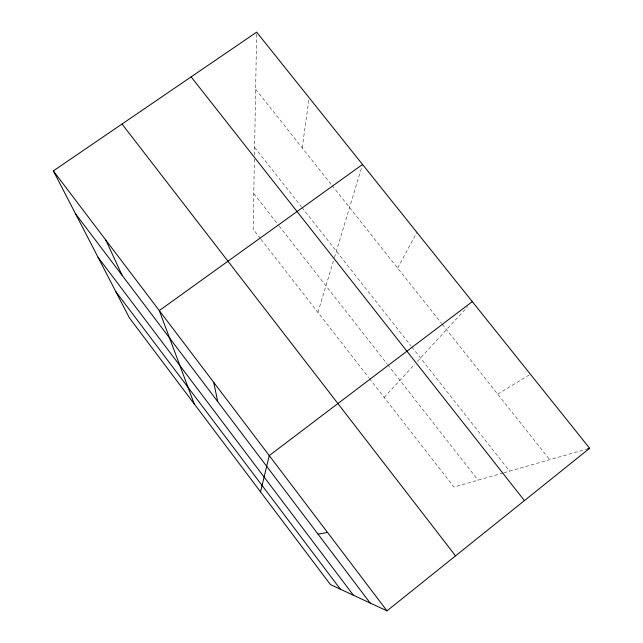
<?xml version="1.0" encoding="UTF-8"?>
<svg xmlns="http://www.w3.org/2000/svg" width="643" height="643" viewBox="0 0 643 643"><rect width="100%" height="100%" fill="white"/><g stroke="black" fill="none" stroke-linecap="round" stroke-linejoin="round"><path stroke-width="0.48" stroke-dasharray="3.21 2.41" d="M254.387 159.134L253.141 229.213L260.431 238.585M254.459 155.212L256.661 32.15M302.226 147.914L308.994 98.709M317.931 312.41L334.175 258.558M334.448 257.634L362.539 164.471M397.647 268.107L416.921 232.428M384.168 397.446L414.695 364.251M417.267 361.462L467.549 306.791M497.698 394.127L530.419 374.258M503.099 473.015L453.974 487.056L369.371 378.446M504.032 472.75L587.75 448.822M255.641 89.232L331.499 184.782M332.118 185.57L441.564 323.421M442.183 324.201L549.749 459.689M254.604 147.36L301.358 206.733M301.977 207.512L411.271 346.28M411.89 347.059L509.626 471.15M253.776 193.575L278.515 225.179M279.134 225.974L387.118 363.938M387.729 364.718L478.087 480.168M261.042 239.365L368.752 377.65"/><path stroke-width="0.96" d="M260.528 491.847L269.256 455.598L472.292 301.623M386.998 610.85L589.647 448.284L256.661 32.15L53.353 170.893L129.404 317.875L330.43 584.591L386.998 610.85L53.353 170.893M362.539 164.471L159.295 310.593L194.226 403.884M587.75 448.822L589.647 448.284M317.98 534.084L327.544 532.46M191.132 76.863L524.423 500.608M122.025 124.027L455.541 555.865M75.593 213.878L370.183 603.046M98.066 257.304L353.433 595.265M115.796 291.584L340.364 589.197M105.838 240.096L122.194 275.445M213.757 382.416L217.72 401.634"/></g></svg>
